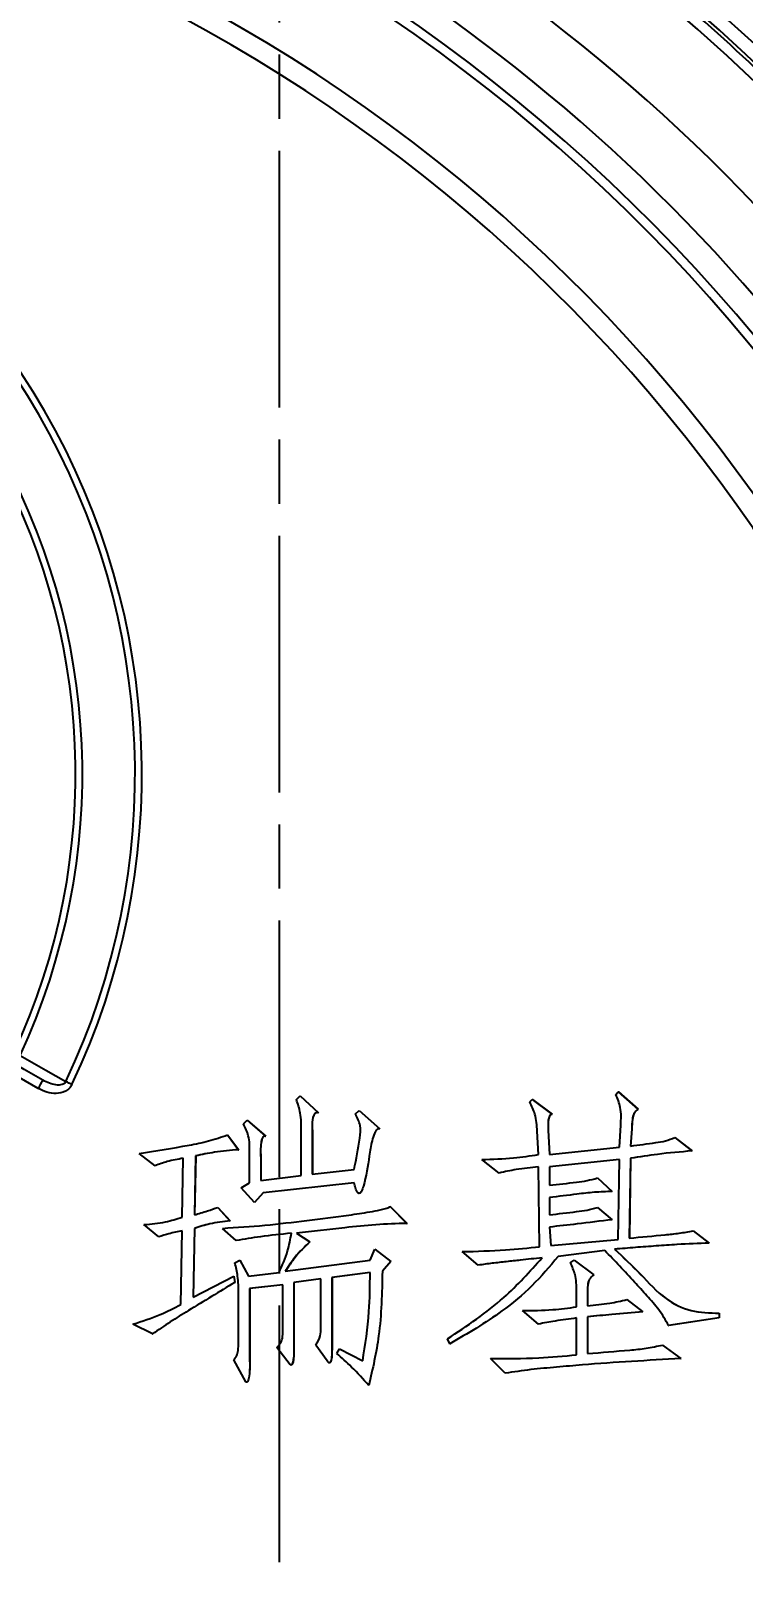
# Model space of a CAD drawing. Header units: millimetres. Extents: x 2454 to 4226, y 715 to 1968.
# Drawn here: x 3021 to 3054.3, y 1749.8 to 1822 of the extents above; entities that cross this region are included whole.
import ezdxf

# ---------------------------------------------------------------- set-up
doc = ezdxf.new("R2010")
doc.units = ezdxf.units.MM
doc.linetypes.add('AM_ISO08W050', pattern=[18, 12, -1.5, 3, -1.5])
doc.layers.add('AM_7', color=4, linetype='AM_ISO08W050', lineweight=25)
doc.layers.add('标注', color=3, linetype='Continuous', lineweight=13)
doc.styles.add('SLDTEXTSTYLE1', font='txt.shx', dxfattribs={"width": 0.7, "bigfont": 'gbcbig.shx'})
doc.dimstyles.new('SLDDIMSTYLE12$0', dxfattribs={"dimtxt": 12, "dimasz": 10, "dimexe": 0, "dimexo": 0.0625, "dimgap": 0.875, "dimtad": 1, "dimdec": 1, "dimlfac": 1.8, "dimrnd": 1e-09, "dimzin": 12, "dimdsep": 46, "dimtxsty": 'SLDTEXTSTYLE1', "dimcen": 0.09, "dimdle": 8.16, "dimclrd": 3, "dimclre": 3, "dimadec": 0, "dimazin": 3, "dimtfac": 1, "dimtdec": 1, "dimtofl": 0, "dimtmove": 0, "dimatfit": 3, "dimfxl": 0, "dimfrac": 2, "dimtolj": 1, "dimlwd": 5, "dimlwe": 5, "dimarcsym": 0})

# ---------------------------------------------------------------- blocks, each defined once
blk = doc.blocks.new('*D56')
at = {"layer": 'Defpoints', "color": 0, "transparency": 16777216}
for p in [(3032.639, 1924.435), (3032.639, 1854.79), (2793.431, 1778.896)]:
    blk.add_point(p, dxfattribs=at)
at = {"layer": '标注', "color": 3, "linetype": 'Continuous', "lineweight": 5, "transparency": 16777216}
for p, q in [((3032.639, 1924.372), (3032.639, 1854.79)), ((2803.431, 1854.79), (3022.639, 1854.79))]:
    blk.add_line(p, q, dxfattribs=at)
at = {"layer": '标注', "color": 3, "lineweight": 5, "transparency": 16777216}
blk.add_line((2793.431, 1778.958), (2793.431, 1854.79), dxfattribs=at)
at = {"layer": '标注', "color": 3, "transparency": 16777216}
for points in [[(2803.431, 1856.457), (2803.431, 1853.123), (2793.431, 1854.79)], [(3022.639, 1856.457), (3022.639, 1853.123), (3032.639, 1854.79)]]:
    blk.add_solid(points, dxfattribs=at)
at = {"layer": '标注', "color": 0, "transparency": 16777216, "insert": (2913.035, 1869.379), "char_height": 12, "attachment_point": 5, "style": 'SLDTEXTSTYLE1'}
blk.add_mtext('\\A1;{\\H2.28571x;290}', dxfattribs=at)
blk = doc.blocks.new('*D48')
at = {"layer": 'Defpoints', "color": 0, "transparency": 16777216}
for p in [(3045.699, 1934.269), (3087.523, 1665.434), (3190.72, 1665.434)]:
    blk.add_point(p, dxfattribs=at)
at = {"layer": '标注', "color": 3, "lineweight": 5, "transparency": 16777216}
blk.add_line((3045.762, 1934.269), (3190.72, 1934.269), dxfattribs=at)
at = {"layer": '标注', "color": 3, "linetype": 'Continuous', "lineweight": 5, "transparency": 16777216}
for p, q in [((3190.72, 1924.269), (3190.72, 1675.434)), ((3087.585, 1665.434), (3190.72, 1665.434))]:
    blk.add_line(p, q, dxfattribs=at)
at = {"layer": '标注', "color": 3, "transparency": 16777216}
for points in [[(3189.053, 1924.269), (3192.386, 1924.269), (3190.72, 1934.269)], [(3189.053, 1675.434), (3192.386, 1675.434), (3190.72, 1665.434)]]:
    blk.add_solid(points, dxfattribs=at)
at = {"layer": '标注', "color": 0, "transparency": 16777216, "insert": (3178.416, 1799.851), "char_height": 10, "attachment_point": 5, "rotation": 90, "style": 'SLDTEXTSTYLE1'}
blk.add_mtext('\\A1;{\\H2.28571x;300}', dxfattribs=at)

msp = doc.modelspace()

# ---------------------------------------------------------------- linework, layer by layer
at = {"color": 7, "linetype": 'Continuous', "lineweight": 25}
for p, q in [((3021.373, 1772.585), (3016.669, 1775.301)), ((3033.438, 1772.078), (3033.611, 1772.25)), ((3033.611, 1772.25), (3034.472, 1771.446)), ((3033.611, 1772.25), (3033.615, 1772.25)), ((3033.615, 1772.25), (3034.477, 1771.446)), ((3044.352, 1771.963), (3044.467, 1772.078)), ((3044.467, 1772.078), (3045.386, 1771.389)), ((3044.467, 1772.078), (3044.471, 1772.078)), ((3044.471, 1772.078), (3045.39, 1771.389)), ((3048.372, 1772.308), (3048.487, 1772.423)), ((3048.487, 1772.423), (3049.406, 1771.618)), ((3048.487, 1772.423), (3048.492, 1772.423)), ((3048.492, 1772.423), (3049.411, 1771.618)), ((3034.472, 1771.446), (3034.477, 1771.446)), ((3036.195, 1771.389), (3036.368, 1771.561)), ((3036.368, 1771.561), (3037.344, 1770.699)), ((3045.386, 1771.389), (3045.39, 1771.389)), ((3049.406, 1771.618), (3049.411, 1771.618)), ((3030.222, 1770.412), (3030.739, 1769.723)), ((3030.222, 1770.412), (3030.226, 1770.412)), ((3030.226, 1770.412), (3030.743, 1769.723)), ((3030.968, 1770.929), (3031.141, 1771.101)), ((3031.141, 1771.101), (3032.002, 1770.355)), ((3031.141, 1771.101), (3031.145, 1771.101)), ((3031.145, 1771.101), (3032.007, 1770.355)), ((3033.668, 1768.516), (3033.668, 1770.584)), ((3034.185, 1770.527), (3034.185, 1768.574)), ((3034.185, 1770.527), (3034.189, 1770.527)), ((3034.189, 1770.527), (3034.189, 1768.574)), ((3044.754, 1769.493), (3044.696, 1770.584)), ((3045.213, 1770.642), (3045.271, 1769.493)), ((3045.213, 1770.642), (3045.218, 1770.642)), ((3045.218, 1770.642), (3045.275, 1769.493)), ((3048.545, 1769.838), (3048.602, 1770.872)), ((3049.119, 1770.699), (3049.062, 1769.895)), ((3049.124, 1770.699), (3049.066, 1769.895)), ((3049.119, 1770.699), (3049.124, 1770.699)), ((3030.739, 1769.723), (3030.743, 1769.723)), ((3032.002, 1770.355), (3032.007, 1770.355)), ((3045.271, 1769.493), (3048.545, 1769.838)), ((3051.13, 1770.297), (3051.934, 1769.665)), ((3051.13, 1770.297), (3051.134, 1770.297)), ((3051.134, 1770.297), (3051.938, 1769.665)), ((3026.833, 1768.976), (3026.086, 1769.55)), ((3026.833, 1768.976), (3026.837, 1768.976)), ((3028.096, 1766.563), (3028.154, 1769.321)), ((3028.728, 1769.436), (3028.671, 1766.678)), ((3028.733, 1769.436), (3028.675, 1766.678)), ((3028.728, 1769.436), (3028.733, 1769.436)), ((3031.255, 1768.172), (3031.255, 1769.608)), ((3031.772, 1769.321), (3031.772, 1768.287)), ((3031.772, 1769.321), (3031.777, 1769.321)), ((3031.777, 1769.321), (3031.777, 1768.287)), ((3042.916, 1768.631), (3042.112, 1769.263)), ((3048.545, 1769.263), (3045.271, 1768.919)), ((3048.545, 1769.263), (3045.275, 1768.919)), ((3048.487, 1765.529), (3048.545, 1769.263)), ((3049.062, 1769.321), (3049.004, 1765.587)), ((3049.066, 1769.321), (3049.009, 1765.587)), ((3049.062, 1769.321), (3049.066, 1769.321)), ((3051.934, 1769.665), (3051.938, 1769.665)), ((3031.772, 1768.287), (3033.668, 1768.516)), ((3034.185, 1768.574), (3036.138, 1768.804)), ((3042.916, 1768.631), (3042.92, 1768.631)), ((3044.811, 1765.185), (3044.754, 1768.919)), ((3045.271, 1768.919), (3045.271, 1768.057)), ((3045.271, 1768.919), (3045.275, 1768.919)), ((3045.275, 1768.919), (3045.275, 1768.057)), ((3047.511, 1768.402), (3048.2, 1767.77)), ((3047.511, 1768.402), (3047.515, 1768.402)), ((3047.515, 1768.402), (3048.205, 1767.77)), ((3030.853, 1767.942), (3031.255, 1768.172)), ((3031.485, 1767.253), (3030.853, 1767.942)), ((3031.887, 1767.712), (3031.485, 1767.253)), ((3031.892, 1767.712), (3031.49, 1767.253)), ((3036.138, 1768.172), (3031.887, 1767.712)), ((3031.887, 1767.712), (3031.892, 1767.712)), ((3036.142, 1768.172), (3031.892, 1767.712)), ((3036.375, 1767.682), (3036.381, 1767.682)), ((3048.2, 1767.77), (3048.205, 1767.77)), ((3029.762, 1767.023), (3030.336, 1766.391)), ((3029.762, 1767.023), (3029.767, 1767.023)), ((3029.767, 1767.023), (3030.341, 1766.391)), ((3031.485, 1767.253), (3031.49, 1767.253)), ((3037.804, 1767.08), (3038.608, 1766.276)), ((3037.804, 1767.08), (3037.808, 1767.08)), ((3037.808, 1767.08), (3038.612, 1766.276)), ((3045.271, 1767.482), (3045.271, 1766.678)), ((3047.511, 1767.023), (3048.2, 1766.449)), ((3047.511, 1767.023), (3047.515, 1767.023)), ((3047.515, 1767.023), (3048.205, 1766.449)), ((3027.005, 1765.644), (3026.316, 1766.219)), ((3030.336, 1766.391), (3030.341, 1766.391)), ((3038.608, 1766.276), (3038.612, 1766.276)), ((3045.271, 1766.104), (3045.328, 1765.242)), ((3045.271, 1766.104), (3045.275, 1766.104)), ((3045.275, 1766.104), (3045.333, 1765.243)), ((3048.2, 1766.449), (3048.205, 1766.449)), ((3027.005, 1765.644), (3027.009, 1765.644)), ((3028.039, 1762.485), (3028.096, 1765.932)), ((3028.671, 1766.046), (3028.613, 1762.83)), ((3028.675, 1766.046), (3028.618, 1762.832)), ((3028.671, 1766.046), (3028.675, 1766.046)), ((3030.624, 1765.472), (3029.992, 1766.046)), ((3030.624, 1765.472), (3030.628, 1765.472)), ((3033.438, 1765.817), (3034.07, 1765.415)), ((3033.438, 1765.817), (3033.443, 1765.817)), ((3033.443, 1765.817), (3034.074, 1765.415)), ((3034.07, 1765.415), (3034.074, 1765.415)), ((3045.328, 1765.242), (3048.487, 1765.529)), ((3051.991, 1765.932), (3052.738, 1765.357)), ((3051.991, 1765.932), (3051.996, 1765.932)), ((3051.996, 1765.932), (3052.742, 1765.357)), ((3052.738, 1765.357), (3052.742, 1765.357)), ((3036.885, 1764.553), (3037.114, 1765.07)), ((3037.114, 1765.07), (3037.861, 1764.495)), ((3041.939, 1764.323), (3041.193, 1764.955)), ((3047.856, 1765.012), (3045.673, 1764.725)), ((3048.315, 1765.07), (3048.32, 1765.07)), ((3030.566, 1764.438), (3030.796, 1764.553)), ((3030.796, 1764.553), (3031.198, 1763.806)), ((3030.796, 1764.553), (3030.8, 1764.553)), ((3030.8, 1764.553), (3031.202, 1763.807)), ((3031.198, 1763.806), (3032.634, 1763.978)), ((3032.921, 1764.036), (3036.885, 1764.553)), ((3036.885, 1763.978), (3035.104, 1763.749)), ((3036.889, 1763.978), (3035.108, 1763.749)), ((3037.861, 1764.495), (3037.459, 1764.036)), ((3041.939, 1764.323), (3041.944, 1764.323)), ((3046.247, 1764.438), (3046.42, 1764.553)), ((3046.42, 1764.553), (3047.339, 1763.864)), ((3046.42, 1764.553), (3046.424, 1764.553)), ((3046.424, 1764.553), (3047.343, 1763.864)), ((3028.613, 1762.83), (3030.509, 1763.806)), ((3030.509, 1763.806), (3030.566, 1763.519)), ((3030.509, 1763.806), (3030.513, 1763.806)), ((3030.566, 1763.519), (3030.571, 1763.519)), ((3032.806, 1763.404), (3031.255, 1763.232)), ((3031.255, 1763.232), (3031.255, 1759.843)), ((3031.255, 1763.232), (3031.26, 1763.232)), ((3032.806, 1763.404), (3031.26, 1763.232)), ((3031.26, 1763.232), (3031.26, 1759.843)), ((3032.806, 1761.451), (3032.806, 1763.404)), ((3034.587, 1763.691), (3033.323, 1763.519)), ((3033.323, 1763.519), (3033.323, 1760.475)), ((3033.323, 1763.519), (3033.328, 1763.519)), ((3034.587, 1763.691), (3033.328, 1763.519)), ((3033.328, 1763.519), (3033.328, 1760.475)), ((3034.587, 1761.394), (3034.587, 1763.691)), ((3035.104, 1763.749), (3035.104, 1760.475)), ((3035.104, 1763.749), (3035.108, 1763.749)), ((3035.108, 1763.749), (3035.108, 1760.475)), ((3047.339, 1763.864), (3047.343, 1763.864)), ((3030.739, 1760.704), (3030.739, 1763.002)), ((3046.534, 1762.37), (3046.534, 1763.117)), ((3047.051, 1762.945), (3047.051, 1762.428)), ((3047.051, 1762.945), (3047.056, 1762.945)), ((3047.056, 1762.945), (3047.056, 1762.428)), ((3048.889, 1762.715), (3049.636, 1762.14)), ((3048.889, 1762.715), (3048.894, 1762.715)), ((3048.894, 1762.715), (3049.641, 1762.14)), ((3044.754, 1761.566), (3044.007, 1762.198)), ((3046.534, 1760.13), (3046.534, 1761.853)), ((3047.051, 1761.911), (3047.051, 1760.187)), ((3047.051, 1761.911), (3047.056, 1761.911)), ((3047.056, 1761.911), (3047.056, 1760.187)), ((3049.636, 1762.14), (3049.641, 1762.14)), ((3053.197, 1761.853), (3050.842, 1761.508)), ((3053.202, 1761.853), (3050.847, 1761.508)), ((3053.197, 1762.083), (3053.197, 1761.853)), ((3053.197, 1762.083), (3053.202, 1762.083)), ((3053.197, 1761.853), (3053.202, 1761.853)), ((3053.202, 1762.083), (3053.202, 1761.853)), ((3026.718, 1761.106), (3025.799, 1761.566)), ((3026.718, 1761.106), (3026.722, 1761.106)), ((3044.754, 1761.566), (3044.758, 1761.566)), ((3050.842, 1761.508), (3050.847, 1761.508)), ((3033.151, 1759.67), (3032.519, 1760.475)), ((3033.323, 1760.475), (3033.328, 1760.475)), ((3034.874, 1759.843), (3034.357, 1760.589)), ((3035.104, 1760.475), (3035.108, 1760.475)), ((3035.334, 1760.187), (3035.449, 1760.417)), ((3035.449, 1760.417), (3036.54, 1759.843)), ((3035.449, 1760.417), (3035.453, 1760.417)), ((3035.453, 1760.417), (3036.544, 1759.843)), ((3040.618, 1760.647), (3040.503, 1760.877)), ((3040.618, 1760.647), (3040.623, 1760.647)), ((3050.555, 1760.589), (3051.417, 1759.958)), ((3050.555, 1760.589), (3050.56, 1760.589)), ((3031.083, 1758.866), (3030.509, 1759.9)), ((3031.255, 1759.843), (3031.26, 1759.843)), ((3033.188, 1759.657), (3033.193, 1759.657)), ((3034.975, 1759.753), (3034.979, 1759.753)), ((3043.203, 1759.268), (3042.514, 1759.958)), ((3051.417, 1759.958), (3051.421, 1759.958)), ((3031.117, 1758.855), (3031.123, 1758.855)), ((3043.203, 1759.268), (3043.207, 1759.268)), ((3036.827, 1758.694), (3036.832, 1758.694))]:
    msp.add_line(p, q, dxfattribs=at)
at = {"color": 7, "linetype": 'Continuous', "lineweight": 25, "flags": 128}
for points in [[(3020.521, 1774.133), (3021.72, 1773.448), (3022.662, 1772.909)], [(3021.593, 1772.975), (3020.707, 1773.481), (3020.011, 1773.878)]]:
    msp.add_lwpolyline(points, dxfattribs=at)
at = {"color": 7, "linetype": 'Continuous', "lineweight": 25}
for centre, radius, start, end in [((2993.685, 1755.802), 88.439, 6.30217, 83.69501), ((2993.792, 1755.802), 89.012, 9.79137, 79.96082), ((2993.687, 1755.803), 84.364, 293.77253, 288.03652), ((2992.529, 1755.805), 82.329, 298.30628, 286.54744), ((2992.335, 1755.805), 81.303, 353.64683, 186.35318), ((2992.326, 1755.805), 80.884, 353.64681, 186.3532), ((2992.287, 1755.805), 76.784, 353.328, 186.67202), ((2992.284, 1755.805), 75.854, 353.328, 186.67202), ((2993.765, 1755.803), 88.863, 40.89394, 49.10323), ((2992.282, 1787.302), 33.936, 334.65055, 85.347), ((2992.281, 1787.302), 33.618, 334.65045, 85.3471), ((2992.257, 1787.302), 31.182, 335.01867, 84.97888), ((2992.255, 1787.302), 30.864, 335.01857, 84.97898), ((3010.32, 1779.096), 12.828, 329.49708, 331.49722), ((2988.498, 1700.096), 80.429, 64.63612, 64.86363)]:
    msp.add_arc(centre, radius, start, end, dxfattribs=at)
for points, knots in [([(3061.395, 1814.821), (3060.596, 1815.698), (3059.029, 1817.418), (3056.584, 1819.849), (3054.143, 1822.111), (3051.708, 1824.205), (3048.914, 1826.443), (3045.725, 1828.785), (3042.106, 1831.179), (3038.473, 1833.34), (3034.249, 1835.594), (3029.399, 1837.838), (3023.917, 1839.947), (3018.475, 1841.636), (3013.25, 1842.93), (3009.902, 1843.491), (3008.311, 1843.758)], [0, 0, 0, 0, 0.059474, 0.116645, 0.171535, 0.224169, 0.274574, 0.346546, 0.416181, 0.4836, 0.548936, 0.644489, 0.737549, 0.828705, 0.91858, 1, 1, 1, 1]), ([(3047.134, 1830.608), (3048.934, 1829.218), (3052.571, 1826.41), (3057.201, 1822.125), (3059.875, 1819.149), (3061.039, 1817.855)], [0, 0, 0, 0, 0.356319, 0.719883, 1, 1, 1, 1]), ([(3022.951, 1772.773), (3022.912, 1772.709), (3022.835, 1772.582), (3022.586, 1772.411), (3022.216, 1772.333), (3021.771, 1772.391), (3021.506, 1772.52), (3021.373, 1772.585)], [0, 0, 0, 0, 0.125386, 0.251061, 0.500313, 0.750116, 1, 1, 1, 1]), ([(3021.895, 1772.833), (3021.894, 1772.834), (3021.786, 1772.861), (3021.689, 1772.918), (3021.593, 1772.975)], [0, 0, 0, 0, 0.008253, 1, 1, 1, 1]), ([(3022.662, 1772.909), (3022.653, 1772.892), (3022.636, 1772.858), (3022.577, 1772.804), (3022.479, 1772.761), (3022.344, 1772.744), (3022.143, 1772.755), (3021.995, 1772.802), (3021.895, 1772.833)], [0, 0, 0, 0, 0.065966, 0.1316698, 0.2738094, 0.4373634, 0.6175076, 1, 1, 1, 1]), ([(3033.668, 1770.584), (3033.669, 1770.871), (3033.672, 1771.382), (3033.509, 1771.866), (3033.438, 1772.078)], [0, 0, 0, 0, 0.561133, 1, 1, 1, 1]), ([(3044.696, 1770.584), (3044.68, 1770.855), (3044.65, 1771.337), (3044.443, 1771.772), (3044.352, 1771.963)], [0, 0, 0, 0, 0.561121, 1, 1, 1, 1]), ([(3048.602, 1770.872), (3048.619, 1771.151), (3048.648, 1771.649), (3048.456, 1772.107), (3048.372, 1772.308)], [0, 0, 0, 0, 0.561763, 1, 1, 1, 1]), ([(3034.472, 1771.446), (3034.45, 1771.452), (3034.405, 1771.463), (3034.336, 1771.444), (3034.284, 1771.397), (3034.185, 1771.224), (3034.172, 1770.916), (3034.181, 1770.646), (3034.185, 1770.527)], [0, 0, 0, 0, 0.062998, 0.125209, 0.188056, 0.250717, 0.669437, 1, 1, 1, 1]), ([(3034.409, 1771.457), (3034.386, 1771.453), (3034.34, 1771.446), (3034.288, 1771.397), (3034.19, 1771.225), (3034.176, 1770.916), (3034.185, 1770.646), (3034.189, 1770.527)], [0, 0, 0, 0, 0.06626, 0.133342, 0.200226, 0.647162, 1, 1, 1, 1]), ([(3036.138, 1768.804), (3036.237, 1769.286), (3036.376, 1769.956), (3036.474, 1770.863), (3036.288, 1771.213), (3036.195, 1771.389)], [0, 0, 0, 0, 0.561219, 0.781076, 1, 1, 1, 1]), ([(3045.386, 1771.389), (3045.354, 1771.374), (3045.291, 1771.345), (3045.232, 1771.215), (3045.192, 1770.982), (3045.205, 1770.778), (3045.213, 1770.642)], [0, 0, 0, 0, 0.123815, 0.249054, 0.499215, 1, 1, 1, 1]), ([(3045.39, 1771.389), (3045.359, 1771.374), (3045.296, 1771.345), (3045.237, 1771.215), (3045.197, 1770.982), (3045.209, 1770.778), (3045.218, 1770.642)], [0, 0, 0, 0, 0.123815, 0.249054, 0.499215, 1, 1, 1, 1]), ([(3049.406, 1771.618), (3049.336, 1771.555), (3049.194, 1771.427), (3049.132, 1771.085), (3049.124, 1770.846), (3049.119, 1770.699)], [0, 0, 0, 0, 0.275466, 0.557059, 1, 1, 1, 1]), ([(3049.411, 1771.618), (3049.341, 1771.555), (3049.199, 1771.427), (3049.137, 1771.085), (3049.129, 1770.846), (3049.124, 1770.699)], [0, 0, 0, 0, 0.275466, 0.557059, 1, 1, 1, 1]), ([(3026.086, 1769.55), (3026.867, 1769.669), (3027.955, 1769.835), (3029.338, 1770.117), (3029.927, 1770.314), (3030.222, 1770.412)], [0, 0, 0, 0, 0.560163, 0.780247, 1, 1, 1, 1]), ([(3031.255, 1769.608), (3031.256, 1769.868), (3031.258, 1770.332), (3031.056, 1770.747), (3030.968, 1770.929)], [0, 0, 0, 0, 0.562025, 1, 1, 1, 1]), ([(3037.344, 1770.699), (3037.313, 1770.699), (3037.251, 1770.699), (3037.157, 1770.613), (3037.059, 1770.427), (3036.937, 1770.022), (3036.808, 1769.192), (3036.7, 1768.39), (3036.512, 1767.833), (3036.454, 1767.718), (3036.408, 1767.687), (3036.378, 1767.68), (3036.347, 1767.686), (3036.317, 1767.715), (3036.283, 1767.76), (3036.243, 1767.837), (3036.19, 1767.975), (3036.158, 1768.095), (3036.138, 1768.172)], [0, 0, 0, 0, 0.023224, 0.046795, 0.093507, 0.187123, 0.374543, 0.749392, 0.811774, 0.835286, 0.847382, 0.853304, 0.858912, 0.871473, 0.884325, 0.90349, 0.938093, 1, 1, 1, 1]), ([(3030.739, 1769.723), (3030.36, 1769.691), (3029.684, 1769.634), (3029.02, 1769.496), (3028.728, 1769.436)], [0, 0, 0, 0, 0.559766, 1, 1, 1, 1]), ([(3030.743, 1769.723), (3030.365, 1769.691), (3029.689, 1769.634), (3029.025, 1769.496), (3028.733, 1769.436)], [0, 0, 0, 0, 0.559766, 1, 1, 1, 1]), ([(3032.002, 1770.355), (3031.978, 1770.356), (3031.928, 1770.358), (3031.852, 1770.29), (3031.796, 1770.13), (3031.754, 1769.798), (3031.765, 1769.512), (3031.772, 1769.321)], [0, 0, 0, 0, 0.0623418, 0.1250621, 0.2498205, 0.4997334, 1, 1, 1, 1]), ([(3032.007, 1770.355), (3031.982, 1770.356), (3031.933, 1770.358), (3031.856, 1770.29), (3031.8, 1770.13), (3031.759, 1769.798), (3031.77, 1769.512), (3031.777, 1769.321)], [0, 0, 0, 0, 0.062342, 0.125062, 0.24982, 0.499733, 1, 1, 1, 1]), ([(3049.062, 1769.895), (3049.453, 1769.947), (3049.998, 1770.02), (3050.7, 1770.119), (3050.987, 1770.238), (3051.13, 1770.297)], [0, 0, 0, 0, 0.561218, 0.781778, 1, 1, 1, 1]), ([(3028.154, 1769.321), (3027.901, 1769.277), (3027.451, 1769.199), (3027.022, 1769.044), (3026.833, 1768.976)], [0, 0, 0, 0, 0.560388, 1, 1, 1, 1]), ([(3042.112, 1769.263), (3042.607, 1769.28), (3043.492, 1769.31), (3044.368, 1769.437), (3044.754, 1769.493)], [0, 0, 0, 0, 0.559714, 1, 1, 1, 1]), ([(3051.934, 1769.665), (3051.395, 1769.62), (3050.434, 1769.538), (3049.481, 1769.387), (3049.062, 1769.321)], [0, 0, 0, 0, 0.5599448, 1, 1, 1, 1]), ([(3051.938, 1769.665), (3051.4, 1769.62), (3050.438, 1769.538), (3049.486, 1769.387), (3049.066, 1769.321)], [0, 0, 0, 0, 0.5599448, 1, 1, 1, 1]), ([(3044.754, 1768.919), (3044.407, 1768.885), (3043.789, 1768.825), (3043.182, 1768.69), (3042.916, 1768.631)], [0, 0, 0, 0, 0.560513, 1, 1, 1, 1]), ([(3045.271, 1768.057), (3045.692, 1768.106), (3046.278, 1768.173), (3047.03, 1768.268), (3047.351, 1768.357), (3047.511, 1768.402)], [0, 0, 0, 0, 0.560518, 0.780756, 1, 1, 1, 1]), ([(3048.2, 1767.77), (3047.926, 1767.761), (3047.376, 1767.744), (3046.401, 1767.624), (3045.699, 1767.536), (3045.271, 1767.482)], [0, 0, 0, 0, 0.279666, 0.559791, 1, 1, 1, 1]), ([(3028.671, 1766.678), (3028.876, 1766.737), (3029.243, 1766.842), (3029.604, 1766.968), (3029.762, 1767.023)], [0, 0, 0, 0, 0.560026, 1, 1, 1, 1]), ([(3029.992, 1766.046), (3030.65, 1766.088), (3031.968, 1766.171), (3033.932, 1766.416), (3035.57, 1766.615), (3036.711, 1766.787), (3037.281, 1766.888), (3037.56, 1766.957), (3037.702, 1766.994), (3037.764, 1767.028), (3037.799, 1767.044), (3037.806, 1767.065), (3037.805, 1767.075), (3037.804, 1767.08)], [0, 0, 0, 0, 0.249929, 0.499934, 0.74994, 0.87494, 0.937439, 0.968658, 0.984316, 0.992098, 0.99617, 0.997966, 1, 1, 1, 1]), ([(3045.271, 1766.678), (3045.692, 1766.727), (3046.278, 1766.795), (3047.03, 1766.889), (3047.351, 1766.978), (3047.511, 1767.023)], [0, 0, 0, 0, 0.560518, 0.780756, 1, 1, 1, 1]), ([(3026.316, 1766.219), (3026.655, 1766.25), (3027.26, 1766.305), (3027.841, 1766.484), (3028.096, 1766.563)], [0, 0, 0, 0, 0.559614, 1, 1, 1, 1]), ([(3030.336, 1766.391), (3030.02, 1766.356), (3029.453, 1766.292), (3028.91, 1766.122), (3028.671, 1766.046)], [0, 0, 0, 0, 0.559534, 1, 1, 1, 1]), ([(3030.341, 1766.391), (3030.024, 1766.356), (3029.458, 1766.292), (3028.914, 1766.122), (3028.675, 1766.046)], [0, 0, 0, 0, 0.559534, 1, 1, 1, 1]), ([(3038.608, 1766.276), (3038.123, 1766.261), (3037.154, 1766.232), (3035.433, 1766.048), (3034.195, 1765.905), (3033.438, 1765.817)], [0, 0, 0, 0, 0.2798691, 0.5599181, 1, 1, 1, 1]), ([(3048.2, 1766.449), (3047.654, 1766.382), (3046.678, 1766.262), (3045.701, 1766.152), (3045.271, 1766.104)], [0, 0, 0, 0, 0.559999, 1, 1, 1, 1]), ([(3048.205, 1766.449), (3047.658, 1766.382), (3046.682, 1766.262), (3045.705, 1766.152), (3045.275, 1766.104)], [0, 0, 0, 0, 0.559999, 1, 1, 1, 1]), ([(3028.096, 1765.932), (3027.89, 1765.888), (3027.521, 1765.81), (3027.163, 1765.695), (3027.005, 1765.644)], [0, 0, 0, 0, 0.56011, 1, 1, 1, 1]), ([(3033.208, 1765.817), (3032.724, 1765.769), (3031.858, 1765.683), (3031.001, 1765.536), (3030.624, 1765.472)], [0, 0, 0, 0, 0.560115, 1, 1, 1, 1]), ([(3032.634, 1763.978), (3032.782, 1764.31), (3033.045, 1764.901), (3033.158, 1765.537), (3033.208, 1765.817)], [0, 0, 0, 0, 0.560779, 1, 1, 1, 1]), ([(3034.07, 1765.415), (3033.826, 1765.183), (3033.388, 1764.767), (3033.064, 1764.26), (3032.921, 1764.036)], [0, 0, 0, 0, 0.558722, 1, 1, 1, 1]), ([(3034.074, 1765.415), (3033.83, 1765.183), (3033.393, 1764.767), (3033.069, 1764.26), (3032.926, 1764.036)], [0, 0, 0, 0, 0.558722, 1, 1, 1, 1]), ([(3052.738, 1765.357), (3052.236, 1765.338), (3051.409, 1765.306), (3050.26, 1765.221), (3049.287, 1765.15), (3048.639, 1765.097), (3048.315, 1765.07)], [0, 0, 0, 0, 0.339969, 0.559979, 0.77999, 1, 1, 1, 1]), ([(3052.742, 1765.357), (3052.24, 1765.338), (3051.413, 1765.306), (3050.264, 1765.221), (3049.291, 1765.15), (3048.643, 1765.097), (3048.32, 1765.07)], [0, 0, 0, 0, 0.339969, 0.559979, 0.77999, 1, 1, 1, 1]), ([(3049.004, 1765.587), (3049.564, 1765.638), (3050.342, 1765.709), (3051.34, 1765.811), (3051.774, 1765.891), (3051.991, 1765.932)], [0, 0, 0, 0, 0.560105, 0.780141, 1, 1, 1, 1]), ([(3040.503, 1760.877), (3041.417, 1761.484), (3043.048, 1762.569), (3044.352, 1764.026), (3044.926, 1764.668)], [0, 0, 0, 0, 0.5599814, 1, 1, 1, 1]), ([(3045.673, 1764.725), (3045.278, 1764.259), (3044.487, 1763.327), (3042.803, 1761.924), (3041.447, 1761.131), (3040.618, 1760.647)], [0, 0, 0, 0, 0.27997, 0.560116, 1, 1, 1, 1]), ([(3041.193, 1764.955), (3041.869, 1764.974), (3043.078, 1765.008), (3044.282, 1765.131), (3044.811, 1765.185)], [0, 0, 0, 0, 0.559835, 1, 1, 1, 1]), ([(3044.926, 1764.668), (3044.587, 1764.631), (3044.029, 1764.571), (3043.252, 1764.486), (3042.595, 1764.412), (3042.158, 1764.353), (3041.939, 1764.323)], [0, 0, 0, 0, 0.340013, 0.560022, 0.780028, 1, 1, 1, 1]), ([(3050.842, 1761.508), (3050.697, 1761.756), (3050.407, 1762.252), (3049.824, 1762.89), (3048.993, 1763.826), (3048.325, 1764.523), (3047.856, 1765.012)], [0, 0, 0, 0, 0.1857397, 0.3726053, 0.5594855, 1, 1, 1, 1]), ([(3048.315, 1765.07), (3048.721, 1764.69), (3049.534, 1763.93), (3050.56, 1762.762), (3051.88, 1762.103), (3052.756, 1762.09), (3053.197, 1762.083)], [0, 0, 0, 0, 0.280918, 0.561832, 0.779392, 1, 1, 1, 1]), ([(3048.32, 1765.07), (3048.726, 1764.69), (3049.538, 1763.93), (3050.564, 1762.762), (3051.884, 1762.103), (3052.761, 1762.09), (3053.202, 1762.083)], [0, 0, 0, 0, 0.280918, 0.561832, 0.779392, 1, 1, 1, 1]), ([(3030.739, 1763.002), (3030.734, 1763.274), (3030.727, 1763.759), (3030.615, 1764.231), (3030.566, 1764.438)], [0, 0, 0, 0, 0.560069, 1, 1, 1, 1]), ([(3036.54, 1759.843), (3036.659, 1760.61), (3036.872, 1761.981), (3036.881, 1763.368), (3036.885, 1763.978)], [0, 0, 0, 0, 0.559786, 1, 1, 1, 1]), ([(3037.459, 1764.036), (3037.44, 1763.025), (3037.407, 1761.222), (3037.004, 1759.466), (3036.827, 1758.694)], [0, 0, 0, 0, 0.560581, 1, 1, 1, 1]), ([(3046.534, 1763.117), (3046.532, 1763.376), (3046.528, 1763.838), (3046.333, 1764.255), (3046.247, 1764.438)], [0, 0, 0, 0, 0.561257, 1, 1, 1, 1]), ([(3030.566, 1763.519), (3029.841, 1763.079), (3028.831, 1762.467), (3027.54, 1761.675), (3026.992, 1761.296), (3026.718, 1761.106)], [0, 0, 0, 0, 0.5600747, 0.7801013, 1, 1, 1, 1]), ([(3047.339, 1763.864), (3047.264, 1763.803), (3047.115, 1763.68), (3047.037, 1763.335), (3047.046, 1763.093), (3047.051, 1762.945)], [0, 0, 0, 0, 0.27727, 0.557929, 1, 1, 1, 1]), ([(3047.343, 1763.864), (3047.269, 1763.803), (3047.119, 1763.68), (3047.041, 1763.335), (3047.05, 1763.093), (3047.056, 1762.945)], [0, 0, 0, 0, 0.27727, 0.557929, 1, 1, 1, 1]), ([(3025.799, 1761.566), (3026.231, 1761.702), (3027.004, 1761.945), (3027.722, 1762.32), (3028.039, 1762.485)], [0, 0, 0, 0, 0.559468, 1, 1, 1, 1]), ([(3047.051, 1762.428), (3047.399, 1762.459), (3048.018, 1762.516), (3048.623, 1762.654), (3048.889, 1762.715)], [0, 0, 0, 0, 0.56079, 1, 1, 1, 1]), ([(3044.007, 1762.198), (3044.481, 1762.203), (3045.327, 1762.213), (3046.165, 1762.322), (3046.534, 1762.37)], [0, 0, 0, 0, 0.559774, 1, 1, 1, 1]), ([(3046.534, 1761.853), (3046.2, 1761.809), (3045.604, 1761.729), (3045.014, 1761.616), (3044.754, 1761.566)], [0, 0, 0, 0, 0.56022, 1, 1, 1, 1]), ([(3049.636, 1762.14), (3049.153, 1762.099), (3048.292, 1762.026), (3047.43, 1761.946), (3047.051, 1761.911)], [0, 0, 0, 0, 0.559997, 1, 1, 1, 1]), ([(3049.641, 1762.14), (3049.158, 1762.099), (3048.296, 1762.026), (3047.435, 1761.946), (3047.056, 1761.911)], [0, 0, 0, 0, 0.559997, 1, 1, 1, 1]), ([(3032.519, 1760.475), (3032.591, 1760.544), (3032.736, 1760.684), (3032.821, 1761.041), (3032.812, 1761.296), (3032.806, 1761.451)], [0, 0, 0, 0, 0.27844, 0.558802, 1, 1, 1, 1]), ([(3034.357, 1760.589), (3034.438, 1760.729), (3034.583, 1760.979), (3034.586, 1761.266), (3034.587, 1761.394)], [0, 0, 0, 0, 0.557298, 1, 1, 1, 1]), ([(3030.509, 1759.9), (3030.562, 1759.961), (3030.668, 1760.085), (3030.727, 1760.373), (3030.734, 1760.579), (3030.739, 1760.704)], [0, 0, 0, 0, 0.278373, 0.558839, 1, 1, 1, 1]), ([(3033.323, 1760.475), (3033.325, 1760.251), (3033.328, 1759.99), (3033.259, 1759.725), (3033.228, 1759.677), (3033.206, 1759.659), (3033.176, 1759.656), (3033.16, 1759.666), (3033.151, 1759.67)], [0, 0, 0, 0, 0.749014, 0.873983, 0.905501, 0.93786, 0.967482, 1, 1, 1, 1]), ([(3033.328, 1760.475), (3033.33, 1760.251), (3033.332, 1759.99), (3033.263, 1759.725), (3033.233, 1759.677), (3033.211, 1759.659), (3033.18, 1759.656), (3033.164, 1759.666), (3033.155, 1759.67)], [0, 0, 0, 0, 0.749014, 0.873983, 0.905501, 0.93786, 0.967482, 1, 1, 1, 1]), ([(3035.104, 1760.475), (3035.101, 1760.35), (3035.095, 1760.127), (3035.079, 1759.887), (3035.026, 1759.781), (3035.009, 1759.764), (3034.991, 1759.756), (3034.978, 1759.753), (3034.963, 1759.754), (3034.92, 1759.773), (3034.896, 1759.81), (3034.874, 1759.843)], [0, 0, 0, 0, 0.419607, 0.748833, 0.780193, 0.811936, 0.828091, 0.843719, 0.85893, 0.874541, 1, 1, 1, 1]), ([(3035.108, 1760.475), (3035.105, 1760.35), (3035.1, 1760.127), (3035.083, 1759.887), (3035.031, 1759.781), (3035.013, 1759.764), (3034.996, 1759.756), (3034.986, 1759.753), (3034.98, 1759.754), (3034.979, 1759.754)], [0, 0, 0, 0, 0.495662, 0.884561, 0.921604, 0.959101, 0.978183, 0.996644, 1, 1, 1, 1]), ([(3047.051, 1760.187), (3047.708, 1760.241), (3048.623, 1760.315), (3049.796, 1760.425), (3050.302, 1760.535), (3050.555, 1760.589)], [0, 0, 0, 0, 0.560211, 0.780295, 1, 1, 1, 1]), ([(3031.255, 1759.843), (3031.26, 1759.577), (3031.264, 1759.274), (3031.194, 1758.966), (3031.172, 1758.903), (3031.152, 1758.873), (3031.131, 1758.857), (3031.109, 1758.853), (3031.094, 1758.861), (3031.083, 1758.866)], [0, 0, 0, 0, 0.748872, 0.853744, 0.894502, 0.937761, 0.953338, 0.967681, 1, 1, 1, 1]), ([(3031.26, 1759.843), (3031.264, 1759.577), (3031.269, 1759.274), (3031.199, 1758.966), (3031.176, 1758.903), (3031.157, 1758.873), (3031.136, 1758.857), (3031.113, 1758.853), (3031.098, 1758.861), (3031.088, 1758.866)], [0, 0, 0, 0, 0.748872, 0.853744, 0.894502, 0.937761, 0.953338, 0.967681, 1, 1, 1, 1]), ([(3036.827, 1758.694), (3036.564, 1758.988), (3036.094, 1759.514), (3035.566, 1759.981), (3035.334, 1760.187)], [0, 0, 0, 0, 0.559921, 1, 1, 1, 1]), ([(3042.514, 1759.958), (3043.265, 1759.954), (3044.609, 1759.947), (3045.946, 1760.074), (3046.534, 1760.13)], [0, 0, 0, 0, 0.559723, 1, 1, 1, 1]), ([(3051.417, 1759.958), (3049.88, 1759.87), (3047.94, 1759.76), (3045.604, 1759.553), (3044.398, 1759.451), (3043.601, 1759.329), (3043.203, 1759.268)], [0, 0, 0, 0, 0.560048, 0.706751, 0.853452, 1, 1, 1, 1])]:
    msp.add_open_spline(points, degree=3, knots=knots, dxfattribs=at)
at = {"layer": 'AM_7'}
msp.add_line((3032.639, 1924.435), (3032.639, 1336.718), dxfattribs=at)

# ---------------------------------------------------------------- dimensions: what is measured, and where the dimension line sits
at = {"layer": '标注'}
dim = msp.add_linear_dim(base=(3190.72, 1665.434), p1=(3045.699, 1934.269), p2=(3087.523, 1665.434), angle=90, text='{\\H2.28571x;300}', dimstyle='SLDDIMSTYLE12$0', override={"dimtxt": 10, "dimtdec": 3, "dimtzin": 0}, dxfattribs=at)
dim.commit()
dim.dimension.update_dxf_attribs({"geometry": '*D48', "text_midpoint": (3178.416, 1799.851)})
dim = msp.add_linear_dim(base=(3032.639, 1854.79), p1=(2793.431, 1778.896), p2=(3032.639, 1924.435), text='{\\H2.28571x;290}', dimstyle='SLDDIMSTYLE12$0', override={"dimtdec": 3, "dimtzin": 0}, dxfattribs=at)
dim.commit()
dim.dimension.update_dxf_attribs({"geometry": '*D56', "text_midpoint": (2913.035, 1854.79), "dimtype": 160})

doc.saveas('drawing.dxf')
